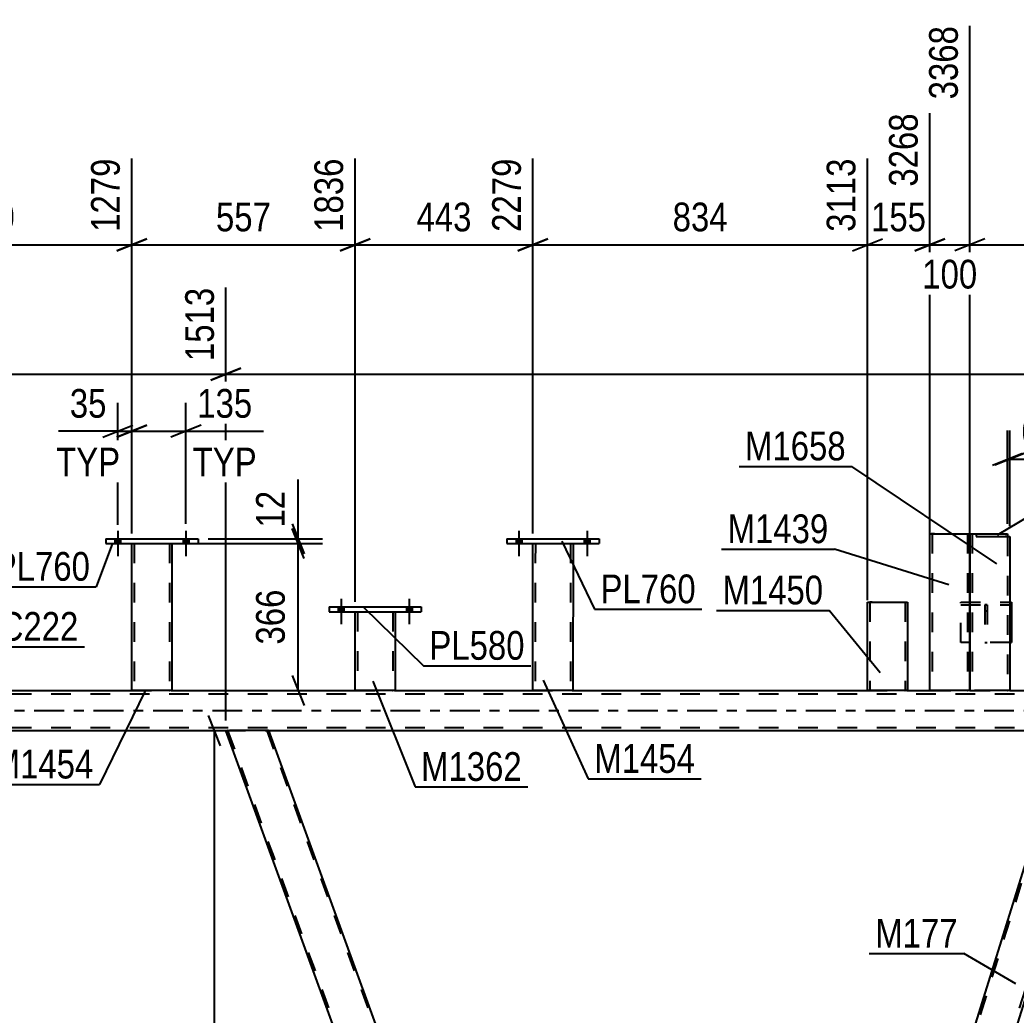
# Model space of a CAD drawing. Header units: millimetres. Extents: x -598 to 243, y -441 to 153.
# Drawn here: x -513.4 to -414.1, y -29.7 to 69.5 of the extents above; entities that cross this region are included whole.
import ezdxf

# ---------------------------------------------------------------- set-up
doc = ezdxf.new("R2010")
doc.units = ezdxf.units.MM
doc.linetypes.add('DXK_LINE_DOT2', pattern=[3.9198, 1.9599, -1.9599])
doc.linetypes.add('DXK_LINE_DOT3', pattern=[5.9187, 2.979, -0.9799, 0.9799, -0.9799])
doc.styles.add('Arial Narrow', font='ARIALN.TTF', dxfattribs={"height": 0.2})

# ---------------------------------------------------------------- blocks, each defined once
blk = doc.blocks.new('Part-318889849-1400 - 1356')
at = {"color": 2, "linetype": 'Continuous'}
for p, q in [((-428.885, 2.64), (-428.885, 11.44)), ((-428.885, 11.44), (-428.848, 11.44)), ((-428.848, 11.44), (-428.744, 11.44)), ((-428.744, 11.44), (-428.405, 11.44)), ((-428.405, 11.44), (-424.885, 11.44)), ((-424.885, 11.44), (-424.885, 2.64)), ((-428.405, 2.64), (-428.885, 2.64)), ((-424.921, 2.64), (-428.405, 2.64)), ((-424.885, 2.64), (-424.921, 2.64))]:
    blk.add_line(p, q, dxfattribs=at)
at = {"color": 7, "linetype": 'DXK_LINE_DOT2'}
for p, q in [((-428.744, 11.44), (-428.626, 11.44)), ((-428.645, 11.44), (-428.645, 2.64)), ((-428.626, 11.44), (-428.645, 11.44)), ((-428.645, 11.44), (-428.626, 11.44)), ((-428.588, 11.44), (-428.626, 11.44)), ((-428.626, 11.44), (-428.588, 11.44)), ((-428.405, 11.44), (-428.588, 11.44)), ((-428.588, 11.44), (-428.574, 11.44)), ((-425.143, 11.44), (-425.125, 11.44)), ((-425.125, 11.44), (-425.125, 2.64)), ((-425.143, 2.64), (-425.125, 2.64))]:
    blk.add_line(p, q, dxfattribs=at)
blk = doc.blocks.new('Part-318889849-1607 - 1356')
at = {"color": 7, "linetype": 'DXK_LINE_DOT2'}
for p, q in [((-553.386, 2.32), (-1.04, 2.32)), ((-502.235, 2.64), (-498.235, 2.64)), ((-479.965, 2.64), (-475.965, 2.64)), ((-462.242, 2.64), (-458.242, 2.64)), ((-428.885, 2.64), (-424.885, 2.64)), ((-422.536, 2.64), (-414.676, 2.64)), ((-553.386, -1.04), (-1.04, -1.04)), ((-492.846, -1.36), (-488.589, -1.36))]:
    blk.add_line(p, q, dxfattribs=at)
at = {"color": 2, "linetype": 'Continuous'}
for p, q in [((-527.046, 2.64), (-502.235, 2.64)), ((-498.235, 2.64), (-479.965, 2.64)), ((-475.965, 2.64), (-462.242, 2.64)), ((-458.242, 2.64), (-428.885, 2.64)), ((-424.885, 2.64), (-422.536, 2.64)), ((-414.676, 2.64), (-400.602, 2.64)), ((-553.386, -1.36), (-492.846, -1.36)), ((-488.589, -1.36), (-409.029, -1.36))]:
    blk.add_line(p, q, dxfattribs=at)
at = {"color": 7, "linetype": 'DXK_LINE_DOT3'}
blk.add_line((-553.386, 0.64), (-1.04, 0.64), dxfattribs=at)
blk = doc.blocks.new('Bolt-318889849-1654 - 1356')
at = {"linetype": 'Continuous'}
for points in [[(-463.917, 17.279), (-463.357, 17.279), (-463.357, 17.759), (-463.917, 17.759)], [(-463.917, 17.279), (-463.357, 17.279), (-463.357, 17.759), (-463.917, 17.759)], [(-457.117, 17.277), (-456.557, 17.277), (-456.557, 17.757), (-457.117, 17.757)], [(-457.117, 17.277), (-456.557, 17.277), (-456.557, 17.757), (-457.117, 17.757)]]:
    blk.add_hatch(color=1, dxfattribs=at).paths.add_polyline_path(points)
at = {"color": 1, "linetype": 'Continuous'}
for p, q in [((-463.637, 18.559), (-463.637, 16.039)), ((-463.637, 18.559), (-463.637, 16.039)), ((-456.837, 18.557), (-456.837, 16.037)), ((-456.837, 18.557), (-456.837, 16.037)), ((-463.917, 17.759), (-463.917, 17.279)), ((-463.917, 17.759), (-463.917, 17.279)), ((-463.357, 17.759), (-463.357, 17.279)), ((-463.357, 17.759), (-463.357, 17.279)), ((-457.117, 17.757), (-457.117, 17.277)), ((-457.117, 17.757), (-457.117, 17.277)), ((-456.557, 17.757), (-456.557, 17.277)), ((-456.557, 17.757), (-456.557, 17.277))]:
    blk.add_line(p, q, dxfattribs=at)
blk = doc.blocks.new('Bolt-318889849-1655 - 1356')
at = {"linetype": 'Continuous'}
for points in [[(-481.645, 10.483), (-481.085, 10.483), (-481.085, 10.963), (-481.645, 10.963)], [(-481.645, 10.483), (-481.085, 10.483), (-481.085, 10.963), (-481.645, 10.963)], [(-474.845, 10.483), (-474.285, 10.483), (-474.285, 10.963), (-474.845, 10.963)], [(-474.845, 10.483), (-474.285, 10.483), (-474.285, 10.963), (-474.845, 10.963)]]:
    blk.add_hatch(color=1, dxfattribs=at).paths.add_polyline_path(points)
at = {"color": 1, "linetype": 'Continuous'}
for p, q in [((-481.645, 10.963), (-481.645, 10.483)), ((-481.645, 10.963), (-481.645, 10.483)), ((-481.365, 11.763), (-481.365, 9.243)), ((-481.365, 11.763), (-481.365, 9.243)), ((-481.085, 10.963), (-481.085, 10.483)), ((-481.085, 10.963), (-481.085, 10.483)), ((-474.845, 10.963), (-474.845, 10.483)), ((-474.845, 10.963), (-474.845, 10.483)), ((-474.565, 11.763), (-474.565, 9.243)), ((-474.565, 11.763), (-474.565, 9.243)), ((-474.285, 10.963), (-474.285, 10.483)), ((-474.285, 10.963), (-474.285, 10.483))]:
    blk.add_line(p, q, dxfattribs=at)
blk = doc.blocks.new('Part-318889849-1991 - 1356')
at = {"color": 2, "linetype": 'Continuous'}
for p, q in [((-409.029, -1.36), (-445.732, -119.11)), ((-408.991, -1.36), (-409.029, -1.36)), ((-408.991, -1.36), (-408.527, -1.36)), ((-408.527, -1.36), (-407.712, -1.36)), ((-407.712, -1.36), (-406.182, -5.561)), ((-406.164, -5.611), (-442.624, -122.58)), ((-445.714, -119.159), (-444.468, -122.58))]:
    blk.add_line(p, q, dxfattribs=at)
at = {"color": 7, "linetype": 'DXK_LINE_DOT2'}
for p, q in [((-445.596, -119.482), (-408.778, -1.36)), ((-408.882, -1.36), (-408.527, -1.36)), ((-408.759, -1.36), (-408.778, -1.36)), ((-408.778, -1.36), (-408.759, -1.36)), ((-408.719, -1.36), (-408.759, -1.36)), ((-442.875, -122.58), (-406.3, -5.239)), ((-406.182, -5.561), (-406.164, -5.611)), ((-445.732, -119.11), (-445.714, -119.159)), ((-445.732, -119.11), (-445.714, -119.159)), ((-442.624, -122.58), (-444.468, -122.58))]:
    blk.add_line(p, q, dxfattribs=at)
blk = doc.blocks.new('Part-318889849-2105 - 1356')
at = {"color": 2, "linetype": 'Continuous'}
for p, q in [((-418.031, 18.238), (-414.91, 18.237)), ((-414.91, 17.997), (-415.152, 17.997)), ((-414.91, 18.237), (-414.91, 17.997))]:
    blk.add_line(p, q, dxfattribs=at)
at = {"color": 7, "linetype": 'DXK_LINE_DOT2'}
for p, q in [((-418.031, 18.238), (-418.031, 17.998)), ((-418.031, 17.998), (-415.152, 17.997))]:
    blk.add_line(p, q, dxfattribs=at)
blk = doc.blocks.new('Part-318889849-2100 - 1356')
at = {"color": 2, "linetype": 'Continuous'}
for p, q in [((-418.676, 2.639), (-418.671, 18.238)), ((-418.671, 18.238), (-418.635, 18.238)), ((-418.635, 18.238), (-418.531, 18.238)), ((-418.531, 18.238), (-418.031, 18.238)), ((-418.031, 18.238), (-418.031, 17.998)), ((-418.031, 17.998), (-414.672, 17.997)), ((-414.672, 17.997), (-414.676, 2.638)), ((-418.676, 2.639), (-418.196, 2.639)), ((-414.713, 2.638), (-418.196, 2.639)), ((-414.676, 2.638), (-414.713, 2.638))]:
    blk.add_line(p, q, dxfattribs=at)
at = {"color": 7, "linetype": 'DXK_LINE_DOT2'}
for p, q in [((-418.431, 18.238), (-418.436, 2.639)), ((-418.413, 18.238), (-418.375, 18.238)), ((-414.912, 17.997), (-414.916, 2.638)), ((-414.935, 2.638), (-414.916, 2.638))]:
    blk.add_line(p, q, dxfattribs=at)
blk = doc.blocks.new('Part-318889849-52104 - 1356')
at = {"color": 2, "linetype": 'Continuous'}
for p, q in [((-479.965, 2.64), (-479.965, 10.483)), ((-475.965, 10.483), (-475.965, 2.64)), ((-479.485, 2.64), (-479.965, 2.64)), ((-476.002, 2.64), (-479.485, 2.64)), ((-475.965, 2.64), (-476.002, 2.64))]:
    blk.add_line(p, q, dxfattribs=at)
at = {"color": 7, "linetype": 'DXK_LINE_DOT2'}
for p, q in [((-479.965, 10.483), (-475.965, 10.483)), ((-479.725, 10.483), (-479.725, 2.64)), ((-476.205, 10.483), (-476.205, 2.64)), ((-476.223, 2.64), (-476.205, 2.64))]:
    blk.add_line(p, q, dxfattribs=at)
blk = doc.blocks.new('Bolt-318889849-1806 - 1356')
at = {"linetype": 'Continuous'}
for points in [[(-503.911, 17.279), (-503.351, 17.279), (-503.351, 17.759), (-503.911, 17.759)], [(-503.911, 17.279), (-503.351, 17.279), (-503.351, 17.759), (-503.911, 17.759)], [(-497.111, 17.277), (-496.551, 17.277), (-496.551, 17.757), (-497.111, 17.757)], [(-497.111, 17.277), (-496.551, 17.277), (-496.551, 17.757), (-497.111, 17.757)]]:
    blk.add_hatch(color=1, dxfattribs=at).paths.add_polyline_path(points)
at = {"color": 1, "linetype": 'Continuous'}
for p, q in [((-503.63, 18.559), (-503.631, 16.039)), ((-503.63, 18.559), (-503.631, 16.039)), ((-496.83, 18.557), (-496.831, 16.037)), ((-496.83, 18.557), (-496.831, 16.037)), ((-503.911, 17.759), (-503.911, 17.279)), ((-503.911, 17.759), (-503.911, 17.279)), ((-503.351, 17.759), (-503.351, 17.279)), ((-503.351, 17.759), (-503.351, 17.279)), ((-497.111, 17.757), (-497.111, 17.277)), ((-497.111, 17.757), (-497.111, 17.277)), ((-496.551, 17.757), (-496.551, 17.277)), ((-496.551, 17.757), (-496.551, 17.277))]:
    blk.add_line(p, q, dxfattribs=at)
blk = doc.blocks.new('Part-318889849-1996 - 1356')
at = {"color": 2, "linetype": 'Continuous'}
for p, q in [((-448.725, -122.58), (-492.846, -1.36)), ((-492.846, -1.36), (-492.82, -1.36)), ((-492.82, -1.36), (-492.746, -1.36)), ((-492.746, -1.36), (-492.505, -1.36)), ((-488.589, -1.36), (-492.505, -1.36)), ((-488.589, -1.36), (-445.714, -119.159))]:
    blk.add_line(p, q, dxfattribs=at)
at = {"color": 7, "linetype": 'DXK_LINE_DOT2'}
for p, q in [((-492.846, -1.36), (-492.746, -1.36)), ((-492.675, -1.36), (-448.555, -122.58)), ((-492.663, -1.36), (-492.675, -1.36)), ((-492.675, -1.36), (-492.663, -1.36)), ((-492.636, -1.36), (-492.663, -1.36)), ((-488.759, -1.36), (-444.639, -122.58)), ((-445.714, -119.159), (-444.468, -122.58)), ((-444.468, -122.58), (-448.725, -122.58))]:
    blk.add_line(p, q, dxfattribs=at)
blk = doc.blocks.new('Part-318889849-2012 - 1356')
at = {"color": 2, "linetype": 'Continuous'}
for p, q in [((-482.565, 10.963), (-482.565, 10.483)), ((-482.565, 10.963), (-473.365, 10.963)), ((-473.365, 10.963), (-473.365, 10.483)), ((-482.565, 10.483), (-473.365, 10.483))]:
    blk.add_line(p, q, dxfattribs=at)
blk = doc.blocks.new('Part-318889849-2028 - 1356')
at = {"color": 2, "linetype": 'Continuous'}
for p, q in [((-504.831, 17.76), (-504.831, 17.28)), ((-504.831, 17.76), (-495.631, 17.757)), ((-504.831, 17.28), (-495.631, 17.277)), ((-495.631, 17.757), (-495.631, 17.277))]:
    blk.add_line(p, q, dxfattribs=at)
blk = doc.blocks.new('Part-318889849-2029 - 1356')
at = {"color": 2, "linetype": 'Continuous'}
for p, q in [((-464.837, 17.76), (-464.837, 17.28)), ((-464.837, 17.76), (-455.637, 17.757)), ((-464.837, 17.28), (-455.637, 17.277)), ((-455.637, 17.757), (-455.637, 17.277))]:
    blk.add_line(p, q, dxfattribs=at)
blk = doc.blocks.new('Part-318889849-2106 - 1356')
at = {"color": 7, "linetype": 'DXK_LINE_DOT2'}
for p, q in [((-419.574, 11.426), (-414.674, 11.426)), ((-419.574, 7.426), (-419.574, 11.426)), ((-419.574, 11.426), (-414.534, 11.426)), ((-419.574, 11.186), (-414.534, 11.186)), ((-419.574, 11.186), (-414.534, 11.186)), ((-414.534, 11.426), (-414.534, 11.426)), ((-414.675, 7.426), (-419.574, 7.426))]:
    blk.add_line(p, q, dxfattribs=at)
at = {"color": 2, "linetype": 'Continuous'}
for p, q in [((-414.674, 11.426), (-414.534, 11.426)), ((-414.534, 11.426), (-414.534, 7.426)), ((-414.675, 7.426), (-414.534, 7.426))]:
    blk.add_line(p, q, dxfattribs=at)
blk = doc.blocks.new('Part-318889849-2109 - 1356')
at = {"color": 7, "linetype": 'DXK_LINE_DOT2'}
for p, q in [((-417.176, 11.186), (-416.936, 11.186)), ((-417.176, 11.186), (-417.176, 7.426)), ((-416.936, 11.186), (-417.176, 11.186)), ((-416.936, 11.186), (-416.936, 7.426)), ((-417.176, 10.586), (-416.936, 10.586)), ((-417.176, 7.426), (-416.936, 7.426))]:
    blk.add_line(p, q, dxfattribs=at)
blk = doc.blocks.new('Part-318889849-52106 - 1356')
at = {"color": 2, "linetype": 'Continuous'}
for p, q in [((-502.235, 2.64), (-502.231, 17.279)), ((-498.231, 17.278), (-498.235, 2.639)), ((-501.755, 2.64), (-502.235, 2.64)), ((-498.272, 2.639), (-501.755, 2.64)), ((-498.235, 2.639), (-498.272, 2.639))]:
    blk.add_line(p, q, dxfattribs=at)
at = {"color": 7, "linetype": 'DXK_LINE_DOT2'}
for p, q in [((-502.231, 17.279), (-498.231, 17.278)), ((-501.991, 17.279), (-501.995, 2.64)), ((-498.471, 17.278), (-498.475, 2.639)), ((-498.494, 2.639), (-498.475, 2.639))]:
    blk.add_line(p, q, dxfattribs=at)
blk = doc.blocks.new('Part-318889849-52107 - 1356')
at = {"color": 2, "linetype": 'Continuous'}
for p, q in [((-462.242, 2.64), (-462.237, 17.279)), ((-458.237, 17.278), (-458.242, 2.639)), ((-461.762, 2.64), (-462.242, 2.64)), ((-458.278, 2.639), (-461.762, 2.64)), ((-458.242, 2.639), (-458.278, 2.639))]:
    blk.add_line(p, q, dxfattribs=at)
at = {"color": 7, "linetype": 'DXK_LINE_DOT2'}
for p, q in [((-462.237, 17.279), (-458.237, 17.278)), ((-461.997, 17.279), (-462.002, 2.64)), ((-458.477, 17.278), (-458.482, 2.639)), ((-458.5, 2.639), (-458.482, 2.639))]:
    blk.add_line(p, q, dxfattribs=at)
blk = doc.blocks.new('Part-318889849-52108 - 1356')
at = {"color": 2, "linetype": 'Continuous'}
for p, q in [((-422.676, 2.64), (-422.671, 18.239)), ((-422.671, 18.239), (-422.635, 18.239)), ((-422.635, 18.239), (-422.191, 18.239)), ((-422.191, 18.239), (-418.671, 18.238)), ((-418.671, 18.238), (-418.676, 2.639)), ((-422.196, 2.64), (-422.676, 2.64)), ((-418.713, 2.639), (-422.196, 2.64)), ((-418.676, 2.639), (-418.713, 2.639))]:
    blk.add_line(p, q, dxfattribs=at)
at = {"color": 7, "linetype": 'DXK_LINE_DOT2'}
for p, q in [((-422.191, 18.239), (-422.531, 18.239)), ((-422.431, 18.239), (-422.436, 2.64)), ((-418.93, 18.238), (-418.911, 18.238)), ((-418.911, 18.238), (-418.916, 2.639)), ((-418.935, 2.639), (-418.916, 2.639))]:
    blk.add_line(p, q, dxfattribs=at)
blk = doc.blocks.new('StraightDimension-318889849-2567 - 1356')
at = {"color": 7, "linetype": 'Continuous'}
for p, q in [((-566.432, -0.86), (-567.632, 2.14)), ((-554.386, 0.64), (-569.882, 0.64)), ((-567.032, -125.22), (-567.032, 0.64)), ((-567.632, -123.72), (-566.432, -126.72)), ((-508.809, -125.22), (-569.882, -125.22))]:
    blk.add_line(p, q, dxfattribs=at)
at = {"color": 0}
blk.add_wipeout([(-567.782, -58.034), (-571.982, -58.034), (-571.982, -66.546), (-567.782, -66.546)], dxfattribs=at)
at = {"color": 3, "style": 'Arial Narrow'}
blk.add_text('3147', height=2.8633, rotation=90.00021, dxfattribs=at).set_placement((-568.382, -65.946))
blk = doc.blocks.new('StraightDimension-318889849-62063 - 1356')
at = {"color": 7, "linetype": 'Continuous'}
for p, q in [((-531.046, 11.483), (-531.046, 58.326)), ((-502.231, 18.279), (-502.231, 55.654)), ((-529.546, 47.642), (-532.546, 46.442)), ((-531.046, 47.042), (-502.231, 47.042)), ((-503.731, 46.442), (-500.731, 47.642))]:
    blk.add_line(p, q, dxfattribs=at)
at = {"color": 0}
blk.add_wipeout([(-513.296, 47.792), (-513.296, 51.992), (-519.98, 51.992), (-519.98, 47.792)], dxfattribs=at)
at = {"color": 3, "style": 'Arial Narrow'}
blk.add_text('720', height=2.8633, dxfattribs=at).set_placement((-519.38, 48.392))
at = {"color": 0, "linetype": 'Continuous'}
blk.add_wipeout([(-502.831, 56.254), (-507.031, 56.254), (-507.031, 47.742), (-502.831, 47.742)], dxfattribs=at)
at = {"color": 3, "linetype": 'Continuous', "style": 'Arial Narrow'}
blk.add_text('1279', height=2.8633, rotation=90.00021, dxfattribs=at).set_placement((-503.431, 48.342))
blk = doc.blocks.new('StraightDimension-318889849-62059 - 1356')
at = {"color": 7, "linetype": 'Continuous'}
for p, q in [((-422.672, 16.038), (-422.672, 60.154)), ((-428.885, 11.631), (-428.885, 55.654)), ((-430.385, 46.442), (-427.385, 47.642)), ((-428.885, 47.042), (-422.672, 47.042)), ((-421.172, 47.642), (-424.172, 46.442))]:
    blk.add_line(p, q, dxfattribs=at)
at = {"color": 0}
blk.add_wipeout([(-422.436, 47.792), (-422.436, 51.992), (-429.121, 51.992), (-429.121, 47.792)], dxfattribs=at)
at = {"color": 3, "style": 'Arial Narrow'}
blk.add_text('155', height=2.8633, dxfattribs=at).set_placement((-428.521, 48.392))
at = {"color": 0, "linetype": 'Continuous'}
blk.add_wipeout([(-423.272, 60.754), (-427.472, 60.754), (-427.472, 52.242), (-423.272, 52.242)], dxfattribs=at)
at = {"color": 3, "linetype": 'Continuous', "style": 'Arial Narrow'}
blk.add_text('3268', height=2.8633, rotation=90.00021, dxfattribs=at).set_placement((-423.872, 52.842))
blk = doc.blocks.new('StraightDimension-318889849-62464 - 1356')
at = {"color": 7, "linetype": 'Continuous'}
for p, q in [((-414.91, 19.237), (-414.91, 28.55)), ((-414.672, 18.997), (-414.672, 28.55)), ((-416.41, 25.1), (-413.41, 26.3)), ((-413.172, 26.3), (-416.172, 25.1)), ((-414.91, 25.7), (-414.672, 25.7)), ((-414.672, 25.7), (-410.593, 25.7)), ((-414.672, 25.7), (-410.593, 25.7))]:
    blk.add_line(p, q, dxfattribs=at)
at = {"color": 0}
blk.add_wipeout([(-411.118, 26.45), (-411.118, 30.65), (-414.147, 30.65), (-414.147, 26.45)], dxfattribs=at)
at = {"color": 3, "style": 'Arial Narrow'}
blk.add_text('6', height=2.863, dxfattribs=at).set_placement((-413.547, 27.05))
blk = doc.blocks.new('StraightDimension-318889849-62057 - 1356')
at = {"color": 7, "linetype": 'Continuous'}
for p, q in [((-418.673, 15.54), (-418.673, 68.854)), ((-400.602, 11.479), (-400.602, 55.654)), ((-417.173, 47.642), (-420.173, 46.442)), ((-418.673, 47.042), (-400.602, 47.042)), ((-402.102, 46.442), (-399.102, 47.642))]:
    blk.add_line(p, q, dxfattribs=at)
at = {"color": 0}
blk.add_wipeout([(-406.295, 47.792), (-406.295, 51.992), (-412.979, 51.992), (-412.979, 47.792)], dxfattribs=at)
at = {"color": 3, "style": 'Arial Narrow'}
blk.add_text('452', height=2.8633, dxfattribs=at).set_placement((-412.379, 48.392))
at = {"color": 0, "linetype": 'Continuous'}
blk.add_wipeout([(-401.202, 56.254), (-405.402, 56.254), (-405.402, 47.742), (-401.202, 47.742)], dxfattribs=at)
at = {"color": 3, "linetype": 'Continuous', "style": 'Arial Narrow'}
blk.add_text('3820', height=2.8633, rotation=90.00021, dxfattribs=at).set_placement((-401.802, 48.342))
blk = doc.blocks.new('StraightDimension-318889849-62882 - 1356')
at = {"color": 7, "linetype": 'Continuous'}
for p, q in [((-492.846, -0.36), (-492.846, 42.777)), ((-409.029, -0.36), (-409.029, 42.777)), ((-491.346, 34.764), (-494.346, 33.564)), ((-410.529, 33.564), (-407.529, 34.764)), ((-492.846, 34.164), (-409.029, 34.164))]:
    blk.add_line(p, q, dxfattribs=at)
at = {"color": 0, "linetype": 'Continuous'}
blk.add_wipeout([(-409.629, 43.377), (-413.829, 43.377), (-413.829, 34.864), (-409.629, 34.864)], dxfattribs=at)
at = {"color": 3, "linetype": 'Continuous', "style": 'Arial Narrow'}
blk.add_text('3609', height=2.8633, rotation=90.00021, dxfattribs=at).set_placement((-410.229, 35.464))
blk = doc.blocks.new('StraightDimension-318889849-2631 - 1356')
at = {"color": 7, "linetype": 'Continuous'}
for p, q in [((-553.386, -2.36), (-553.386, -59.866)), ((-507.809, -121.58), (-507.809, -54.616)), ((-551.886, -56.866), (-554.886, -58.066)), ((-553.386, -57.466), (-507.809, -57.466)), ((-509.309, -58.066), (-506.309, -56.866))]:
    blk.add_line(p, q, dxfattribs=at)
at = {"color": 0}
blk.add_wipeout([(-526.341, -56.716), (-526.341, -52.516), (-534.854, -52.516), (-534.854, -56.716)], dxfattribs=at)
at = {"color": 3, "style": 'Arial Narrow'}
blk.add_text('1139', height=2.8633, dxfattribs=at).set_placement((-534.254, -56.116))
blk = doc.blocks.new('StraightDimension-318889849-63466 - 1356')
at = {"color": 7, "linetype": 'Continuous'}
for p, q in [((-485.031, 15.778), (-486.231, 18.778)), ((-497.231, 17.278), (-483.231, 17.278)), ((-485.631, 2.639), (-485.631, 17.278)), ((-486.231, 4.139), (-485.031, 1.139)), ((-497.235, 2.639), (-483.231, 2.639))]:
    blk.add_line(p, q, dxfattribs=at)
at = {"color": 0}
blk.add_wipeout([(-486.381, 13.3), (-490.581, 13.3), (-490.581, 6.616), (-486.381, 6.616)], dxfattribs=at)
at = {"color": 3, "style": 'Arial Narrow'}
blk.add_text('366', height=2.8633, rotation=90.00021, dxfattribs=at).set_placement((-486.981, 7.216))
blk = doc.blocks.new('StraightDimension-318889849-62058 - 1356')
at = {"color": 7, "linetype": 'Continuous'}
for p, q in [((-418.673, 15.54), (-418.673, 68.854)), ((-422.672, 16.038), (-422.672, 60.154)), ((-424.172, 46.442), (-421.172, 47.642)), ((-422.672, 47.042), (-418.673, 47.042)), ((-417.173, 47.642), (-420.173, 46.442))]:
    blk.add_line(p, q, dxfattribs=at)
at = {"color": 0, "linetype": 'Continuous'}
blk.add_wipeout([(-419.273, 69.454), (-423.473, 69.454), (-423.473, 60.942), (-419.273, 60.942)], dxfattribs=at)
at = {"color": 3, "linetype": 'Continuous', "style": 'Arial Narrow'}
blk.add_text('3368', height=2.8633, rotation=90.00021, dxfattribs=at).set_placement((-419.873, 61.542))
at = {"color": 0}
blk.add_wipeout([(-417.33, 42.092), (-417.33, 46.292), (-424.015, 46.292), (-424.015, 42.092)], dxfattribs=at)
at = {"color": 3, "style": 'Arial Narrow'}
blk.add_text('100', height=2.8633, dxfattribs=at).set_placement((-423.415, 42.692))
blk = doc.blocks.new('StraightDimension-318889849-62060 - 1356')
at = {"color": 7, "linetype": 'Continuous'}
for p, q in [((-462.237, 18.279), (-462.237, 55.654)), ((-428.885, 11.631), (-428.885, 55.654)), ((-460.737, 47.642), (-463.737, 46.442)), ((-462.237, 47.042), (-428.885, 47.042)), ((-430.385, 46.442), (-427.385, 47.642))]:
    blk.add_line(p, q, dxfattribs=at)
at = {"color": 0}
blk.add_wipeout([(-442.219, 47.792), (-442.219, 51.992), (-448.903, 51.992), (-448.903, 47.792)], dxfattribs=at)
at = {"color": 3, "style": 'Arial Narrow'}
blk.add_text('834', height=2.8633, dxfattribs=at).set_placement((-448.303, 48.392))
at = {"color": 0, "linetype": 'Continuous'}
blk.add_wipeout([(-429.485, 56.254), (-433.685, 56.254), (-433.685, 47.742), (-429.485, 47.742)], dxfattribs=at)
at = {"color": 3, "linetype": 'Continuous', "style": 'Arial Narrow'}
blk.add_text('3113', height=2.8633, rotation=90.00021, dxfattribs=at).set_placement((-430.085, 48.342))
blk = doc.blocks.new('StraightDimension-318889849-62061 - 1356')
at = {"color": 7, "linetype": 'Continuous'}
for p, q in [((-479.965, 11.483), (-479.965, 55.654)), ((-462.237, 18.279), (-462.237, 55.654)), ((-478.465, 47.642), (-481.465, 46.442)), ((-479.965, 47.042), (-462.237, 47.042)), ((-463.737, 46.442), (-460.737, 47.642))]:
    blk.add_line(p, q, dxfattribs=at)
at = {"color": 0}
blk.add_wipeout([(-467.759, 47.792), (-467.759, 51.992), (-474.443, 51.992), (-474.443, 47.792)], dxfattribs=at)
at = {"color": 3, "style": 'Arial Narrow'}
blk.add_text('443', height=2.8633, dxfattribs=at).set_placement((-473.843, 48.392))
at = {"color": 0, "linetype": 'Continuous'}
blk.add_wipeout([(-462.837, 56.254), (-467.037, 56.254), (-467.037, 47.742), (-462.837, 47.742)], dxfattribs=at)
at = {"color": 3, "linetype": 'Continuous', "style": 'Arial Narrow'}
blk.add_text('2279', height=2.8633, rotation=90.00021, dxfattribs=at).set_placement((-463.437, 48.342))
blk = doc.blocks.new('StraightDimension-318889849-62062 - 1356')
at = {"color": 7, "linetype": 'Continuous'}
for p, q in [((-502.231, 18.279), (-502.231, 55.654)), ((-479.965, 11.483), (-479.965, 55.654)), ((-500.731, 47.642), (-503.731, 46.442)), ((-502.231, 47.042), (-479.965, 47.042)), ((-481.465, 46.442), (-478.465, 47.642))]:
    blk.add_line(p, q, dxfattribs=at)
at = {"color": 0}
blk.add_wipeout([(-487.756, 47.792), (-487.756, 51.992), (-494.44, 51.992), (-494.44, 47.792)], dxfattribs=at)
at = {"color": 3, "style": 'Arial Narrow'}
blk.add_text('557', height=2.8633, dxfattribs=at).set_placement((-493.84, 48.392))
at = {"color": 0, "linetype": 'Continuous'}
blk.add_wipeout([(-480.565, 56.254), (-484.765, 56.254), (-484.765, 47.742), (-480.565, 47.742)], dxfattribs=at)
at = {"color": 3, "linetype": 'Continuous', "style": 'Arial Narrow'}
blk.add_text('1836', height=2.8633, rotation=90.00021, dxfattribs=at).set_placement((-481.165, 48.342))
blk = doc.blocks.new('StraightDimension-318889849-62883 - 1356')
at = {"color": 7, "linetype": 'Continuous'}
for p, q in [((-492.846, -0.36), (-492.846, 42.777)), ((-553.386, 3.64), (-553.386, 37.293)), ((-551.886, 34.764), (-554.886, 33.564)), ((-494.346, 33.564), (-491.346, 34.764)), ((-553.386, 34.164), (-492.846, 34.164))]:
    blk.add_line(p, q, dxfattribs=at)
at = {"color": 0, "linetype": 'Continuous'}
for points in [[(-493.446, 43.377), (-497.646, 43.377), (-497.646, 34.864), (-493.446, 34.864)], [(-553.986, 37.893), (-558.186, 37.893), (-558.186, 34.864), (-553.986, 34.864)]]:
    blk.add_wipeout(points, dxfattribs=at)
at = {"color": 3, "linetype": 'Continuous', "style": 'Arial Narrow'}
for s, height, p in [('1513', 2.8633, (-494.046, 35.464)), ('0', 2.863, (-554.586, 35.464))]:
    blk.add_text(s, height=height, rotation=90.00021, dxfattribs=at).set_placement(p)
blk = doc.blocks.new('StraightDimension-318889849-63465 - 1356')
at = {"color": 7, "linetype": 'Continuous'}
for p, q in [((-485.631, 17.757), (-485.631, 23.663)), ((-485.631, 17.757), (-485.631, 23.663)), ((-486.231, 19.257), (-485.031, 16.257)), ((-485.031, 15.778), (-486.231, 18.778)), ((-497.231, 17.278), (-483.231, 17.278)), ((-494.631, 17.757), (-483.231, 17.757)), ((-485.631, 17.278), (-485.631, 17.757))]:
    blk.add_line(p, q, dxfattribs=at)
at = {"color": 0}
blk.add_wipeout([(-486.381, 23.138), (-490.581, 23.138), (-490.581, 18.282), (-486.381, 18.282)], dxfattribs=at)
at = {"color": 3, "style": 'Arial Narrow'}
blk.add_text('12', height=2.8633, rotation=90.00021, dxfattribs=at).set_placement((-486.981, 18.882))
blk = doc.blocks.new('StraightDimension-318889849-63489 - 1356')
at = {"color": 7, "linetype": 'Continuous'}
for p, q in [((-502.231, 18.279), (-502.231, 31.317)), ((-496.83, 19.238), (-496.83, 31.317)), ((-503.731, 27.867), (-500.731, 29.067)), ((-495.33, 29.067), (-498.33, 27.867)), ((-502.231, 28.467), (-496.83, 28.467)), ((-496.83, 28.467), (-489.096, 28.467)), ((-496.83, 28.467), (-489.096, 28.467))]:
    blk.add_line(p, q, dxfattribs=at)
at = {"color": 0}
blk.add_wipeout([(-489.621, 29.217), (-489.621, 33.417), (-496.305, 33.417), (-496.305, 29.217)], dxfattribs=at)
at = {"color": 0, "linetype": 'Continuous'}
blk.add_wipeout([(-489.168, 23.367), (-489.168, 27.567), (-496.758, 27.567), (-496.758, 23.367)], dxfattribs=at)
at = {"color": 3, "style": 'Arial Narrow'}
blk.add_text('135', height=2.8633, dxfattribs=at).set_placement((-495.705, 29.817))
at = {"color": 3, "linetype": 'Continuous', "style": 'Arial Narrow'}
blk.add_text('TYP', height=2.8633, dxfattribs=at).set_placement((-496.158, 23.967))
blk = doc.blocks.new('StraightDimension-318889849-63490 - 1356')
at = {"color": 7, "linetype": 'Continuous'}
for p, q in [((-503.63, 19.138), (-503.63, 31.317)), ((-502.231, 18.279), (-502.231, 31.317)), ((-505.13, 27.867), (-502.13, 29.067)), ((-500.731, 29.067), (-503.731, 27.867)), ((-503.63, 28.467), (-509.537, 28.467)), ((-503.63, 28.467), (-509.537, 28.467)), ((-503.63, 28.467), (-502.231, 28.467))]:
    blk.add_line(p, q, dxfattribs=at)
at = {"color": 0}
blk.add_wipeout([(-504.155, 29.217), (-504.155, 33.417), (-509.012, 33.417), (-509.012, 29.217)], dxfattribs=at)
at = {"color": 0, "linetype": 'Continuous'}
blk.add_wipeout([(-502.789, 23.367), (-502.789, 27.567), (-510.378, 27.567), (-510.378, 23.367)], dxfattribs=at)
at = {"color": 3, "style": 'Arial Narrow'}
blk.add_text('35', height=2.8633, dxfattribs=at).set_placement((-508.412, 29.817))
at = {"color": 3, "linetype": 'Continuous', "style": 'Arial Narrow'}
blk.add_text('TYP', height=2.8633, dxfattribs=at).set_placement((-509.778, 23.967))
blk = doc.blocks.new('StraightDimension-318889849-63580 - 1356')
at = {"color": 7, "linetype": 'Continuous'}
for p, q in [((-493.379, -2.86), (-494.579, 0.14)), ((-494.363, -1.36), (-491.579, -1.36)), ((-493.979, -122.58), (-493.979, -1.36)), ((-494.579, -121.08), (-493.379, -124.08)), ((-492.412, -122.58), (-496.829, -122.58))]:
    blk.add_line(p, q, dxfattribs=at)
at = {"color": 0}
blk.add_wipeout([(-494.729, -57.714), (-498.929, -57.714), (-498.929, -66.226), (-494.729, -66.226)], dxfattribs=at)
at = {"color": 3, "style": 'Arial Narrow'}
blk.add_text('3031', height=2.8633, rotation=90.00021, dxfattribs=at).set_placement((-495.329, -65.626))
blk = doc.blocks.new('Mark-318889849-1396 - 1356')
at = {"color": 30, "linetype": 'Continuous'}
for p in [(-443.937, 10.616), (-427.629, 4.391)]:
    blk.add_line(p, (-432.685, 10.616), dxfattribs=at)
at = {"color": 0}
blk.add_wipeout([(-433.285, 11.216), (-433.285, 14.216), (-443.337, 14.216), (-443.337, 11.216)], dxfattribs=at)
blk.add_wipeout([(-433.285, 11.216), (-433.285, 14.216), (-443.337, 14.216), (-443.337, 11.216)], dxfattribs=at)
at = {"color": 3, "style": 'Arial Narrow'}
blk.add_text('M1450', height=2.8633, dxfattribs=at).set_placement((-443.337, 11.216))
blk = doc.blocks.new('Mark-318889849-1603 - 1356')
at = {"color": 30, "linetype": 'Continuous'}
for p, q in [((-522.617, 1.394), (-518.011, 6.995)), ((-518.011, 6.995), (-506.947, 6.995))]:
    blk.add_line(p, q, dxfattribs=at)
at = {"color": 0}
blk.add_wipeout([(-507.547, 7.595), (-507.547, 10.595), (-517.411, 10.595), (-517.411, 7.595)], dxfattribs=at)
blk.add_wipeout([(-507.547, 7.595), (-507.547, 10.595), (-517.411, 10.595), (-517.411, 7.595)], dxfattribs=at)
at = {"color": 3, "style": 'Arial Narrow'}
blk.add_text('TC222', height=2.8633, dxfattribs=at).set_placement((-517.411, 7.595))
blk = doc.blocks.new('Mark-318889849-2101 - 1356')
at = {"color": 30, "linetype": 'Continuous'}
for p, q in [((-415.908, 18.163), (-399.055, 28.193)), ((-399.055, 28.193), (-388.351, 28.193))]:
    blk.add_line(p, q, dxfattribs=at)
at = {"color": 0}
blk.add_wipeout([(-388.951, 28.793), (-388.951, 31.793), (-398.455, 31.793), (-398.455, 28.793)], dxfattribs=at)
blk.add_wipeout([(-388.951, 28.793), (-388.951, 31.793), (-398.455, 31.793), (-398.455, 28.793)], dxfattribs=at)
at = {"color": 3, "style": 'Arial Narrow'}
blk.add_text('PL806', height=2.8633, dxfattribs=at).set_placement((-398.455, 28.793))
blk = doc.blocks.new('Mark-318889849-61983 - 1356')
at = {"color": 30, "linetype": 'Continuous'}
for p, q in [((-478.19, 3.578), (-473.987, -6.97)), ((-473.987, -6.97), (-462.735, -6.97))]:
    blk.add_line(p, q, dxfattribs=at)
at = {"color": 0}
blk.add_wipeout([(-463.335, -6.37), (-463.335, -3.37), (-473.387, -3.37), (-473.387, -6.37)], dxfattribs=at)
blk.add_wipeout([(-463.335, -6.37), (-463.335, -3.37), (-473.387, -3.37), (-473.387, -6.37)], dxfattribs=at)
at = {"color": 3, "style": 'Arial Narrow'}
blk.add_text('M1362', height=2.8633, dxfattribs=at).set_placement((-473.387, -6.37))
blk = doc.blocks.new('Mark-318889849-62006 - 1356')
at = {"color": 30, "linetype": 'Continuous'}
for p, q in [((-459.362, 17.517), (-456.1, 10.729)), ((-456.1, 10.729), (-445.396, 10.729))]:
    blk.add_line(p, q, dxfattribs=at)
at = {"color": 0}
blk.add_wipeout([(-445.996, 11.329), (-445.996, 14.329), (-455.5, 14.329), (-455.5, 11.329)], dxfattribs=at)
blk.add_wipeout([(-445.996, 11.329), (-445.996, 14.329), (-455.5, 14.329), (-455.5, 11.329)], dxfattribs=at)
at = {"color": 3, "style": 'Arial Narrow'}
blk.add_text('PL760', height=2.8633, dxfattribs=at).set_placement((-455.5, 11.329))
blk = doc.blocks.new('Mark-318889849-61994 - 1356')
at = {"color": 30, "linetype": 'Continuous'}
for p, q in [((-479.178, 10.963), (-473.16, 5.1)), ((-473.16, 5.1), (-462.456, 5.1))]:
    blk.add_line(p, q, dxfattribs=at)
at = {"color": 0}
blk.add_wipeout([(-463.056, 5.7), (-463.056, 8.7), (-472.56, 8.7), (-472.56, 5.7)], dxfattribs=at)
blk.add_wipeout([(-463.056, 5.7), (-463.056, 8.7), (-472.56, 8.7), (-472.56, 5.7)], dxfattribs=at)
at = {"color": 3, "style": 'Arial Narrow'}
blk.add_text('PL580', height=2.8633, dxfattribs=at).set_placement((-472.56, 5.7))
blk = doc.blocks.new('Mark-318889849-1987 - 1356')
at = {"color": 30, "linetype": 'Continuous'}
for p in [(-428.704, -23.578), (-414.084, -26.578)]:
    blk.add_line(p, (-419.28, -23.578), dxfattribs=at)
at = {"color": 0}
blk.add_wipeout([(-419.88, -22.978), (-419.88, -19.978), (-428.104, -19.978), (-428.104, -22.978)], dxfattribs=at)
blk.add_wipeout([(-419.88, -22.978), (-419.88, -19.978), (-428.104, -19.978), (-428.104, -22.978)], dxfattribs=at)
at = {"color": 3, "style": 'Arial Narrow'}
blk.add_text('M177', height=2.8633, dxfattribs=at).set_placement((-428.104, -22.978))
blk = doc.blocks.new('Mark-318889849-2024 - 1356')
at = {"color": 30, "linetype": 'Continuous'}
for p in [(-504.151, 17.307), (-516.493, 12.974)]:
    blk.add_line(p, (-505.789, 12.974), dxfattribs=at)
at = {"color": 0}
blk.add_wipeout([(-506.389, 13.574), (-506.389, 16.574), (-515.893, 16.574), (-515.893, 13.574)], dxfattribs=at)
blk.add_wipeout([(-506.389, 13.574), (-506.389, 16.574), (-515.893, 16.574), (-515.893, 13.574)], dxfattribs=at)
at = {"color": 3, "style": 'Arial Narrow'}
blk.add_text('PL760', height=2.8633, dxfattribs=at).set_placement((-515.893, 13.574))
blk = doc.blocks.new('Mark-318889849-61721 - 1356')
at = {"color": 30, "linetype": 'Continuous'}
for p in [(-500.88, 2.671), (-516.705, -6.731)]:
    blk.add_line(p, (-505.453, -6.731), dxfattribs=at)
at = {"color": 0}
blk.add_wipeout([(-506.053, -6.131), (-506.053, -3.131), (-516.105, -3.131), (-516.105, -6.131)], dxfattribs=at)
blk.add_wipeout([(-506.053, -6.131), (-506.053, -3.131), (-516.105, -3.131), (-516.105, -6.131)], dxfattribs=at)
at = {"color": 3, "style": 'Arial Narrow'}
blk.add_text('M1454', height=2.8633, dxfattribs=at).set_placement((-516.105, -6.131))
blk = doc.blocks.new('Mark-318889849-62009 - 1356')
at = {"color": 30, "linetype": 'Continuous'}
for p, q in [((-461.2, 3.679), (-456.718, -6.17)), ((-456.718, -6.17), (-445.466, -6.17))]:
    blk.add_line(p, q, dxfattribs=at)
at = {"color": 0}
blk.add_wipeout([(-446.066, -5.57), (-446.066, -2.57), (-456.118, -2.57), (-456.118, -5.57)], dxfattribs=at)
blk.add_wipeout([(-446.066, -5.57), (-446.066, -2.57), (-456.118, -2.57), (-456.118, -5.57)], dxfattribs=at)
at = {"color": 3, "style": 'Arial Narrow'}
blk.add_text('M1454', height=2.8633, dxfattribs=at).set_placement((-456.118, -5.57))
blk = doc.blocks.new('Mark-318889849-62475 - 1356')
at = {"color": 30, "linetype": 'Continuous'}
for p in [(-441.688, 24.966), (-415.995, 15.256)]:
    blk.add_line(p, (-430.437, 24.966), dxfattribs=at)
at = {"color": 0}
blk.add_wipeout([(-431.037, 25.566), (-431.037, 28.566), (-441.088, 28.566), (-441.088, 25.566)], dxfattribs=at)
blk.add_wipeout([(-431.037, 25.566), (-431.037, 28.566), (-441.088, 28.566), (-441.088, 25.566)], dxfattribs=at)
at = {"color": 3, "style": 'Arial Narrow'}
blk.add_text('M1658', height=2.8633, dxfattribs=at).set_placement((-441.088, 25.566))
blk = doc.blocks.new('Mark-318889849-62478 - 1356')
at = {"color": 30, "linetype": 'Continuous'}
for p in [(-443.422, 16.719), (-420.762, 13.18)]:
    blk.add_line(p, (-432.17, 16.719), dxfattribs=at)
at = {"color": 0}
blk.add_wipeout([(-432.77, 17.319), (-432.77, 20.319), (-442.822, 20.319), (-442.822, 17.319)], dxfattribs=at)
blk.add_wipeout([(-432.77, 17.319), (-432.77, 20.319), (-442.822, 20.319), (-442.822, 17.319)], dxfattribs=at)
at = {"color": 3, "style": 'Arial Narrow'}
blk.add_text('M1439', height=2.8633, dxfattribs=at).set_placement((-442.822, 17.319))

msp = doc.modelspace()

# ---------------------------------------------------------------- block references
for name in ['StraightDimension-318889849-62464 - 1356', 'Bolt-318889849-1806 - 1356', 'Bolt-318889849-1654 - 1356', 'Part-318889849-52108 - 1356', 'Part-318889849-2100 - 1356', 'Part-318889849-2105 - 1356', 'Part-318889849-2028 - 1356', 'Part-318889849-52106 - 1356', 'Part-318889849-2029 - 1356', 'Part-318889849-52107 - 1356', 'Part-318889849-2012 - 1356', 'Bolt-318889849-1655 - 1356', 'Part-318889849-1400 - 1356', 'Part-318889849-2106 - 1356', 'Part-318889849-2109 - 1356', 'Part-318889849-52104 - 1356', 'Part-318889849-1607 - 1356', 'Part-318889849-1996 - 1356', 'Part-318889849-1991 - 1356']:
    msp.add_blockref(name, (0, 0))

# ---------------------------------------------------------------- next in the draw order: block references
for name in ['StraightDimension-318889849-62057 - 1356', 'StraightDimension-318889849-62059 - 1356', 'StraightDimension-318889849-62063 - 1356', 'StraightDimension-318889849-2567 - 1356', 'Mark-318889849-1987 - 1356']:
    msp.add_blockref(name, (0, 0))

# ---------------------------------------------------------------- next in the draw order: block references
for name in ['StraightDimension-318889849-62882 - 1356', 'StraightDimension-318889849-2631 - 1356']:
    msp.add_blockref(name, (0, 0))

# ---------------------------------------------------------------- next in the draw order: block references
for name in ['StraightDimension-318889849-62058 - 1356', 'StraightDimension-318889849-62060 - 1356', 'Mark-318889849-2101 - 1356', 'StraightDimension-318889849-63466 - 1356', 'Mark-318889849-61994 - 1356', 'Mark-318889849-61983 - 1356', 'Mark-318889849-62009 - 1356']:
    msp.add_blockref(name, (0, 0))

# ---------------------------------------------------------------- next in the draw order: block references
for name in ['StraightDimension-318889849-62061 - 1356', 'Mark-318889849-62475 - 1356', 'Mark-318889849-62006 - 1356', 'Mark-318889849-1396 - 1356']:
    msp.add_blockref(name, (0, 0))

# ---------------------------------------------------------------- next in the draw order: block references
for name in ['StraightDimension-318889849-62062 - 1356', 'Mark-318889849-62478 - 1356']:
    msp.add_blockref(name, (0, 0))

# ---------------------------------------------------------------- next in the draw order: block references
msp.add_blockref('StraightDimension-318889849-62883 - 1356', (0, 0))

# ---------------------------------------------------------------- next in the draw order: block references
for name in ['StraightDimension-318889849-63465 - 1356', 'Mark-318889849-2024 - 1356', 'Mark-318889849-1603 - 1356', 'StraightDimension-318889849-63580 - 1356']:
    msp.add_blockref(name, (0, 0))

# ---------------------------------------------------------------- next in the draw order: block references
for name in ['StraightDimension-318889849-63489 - 1356', 'Mark-318889849-61721 - 1356']:
    msp.add_blockref(name, (0, 0))

# ---------------------------------------------------------------- next in the draw order: block references
msp.add_blockref('StraightDimension-318889849-63490 - 1356', (0, 0))

doc.saveas('drawing.dxf')
